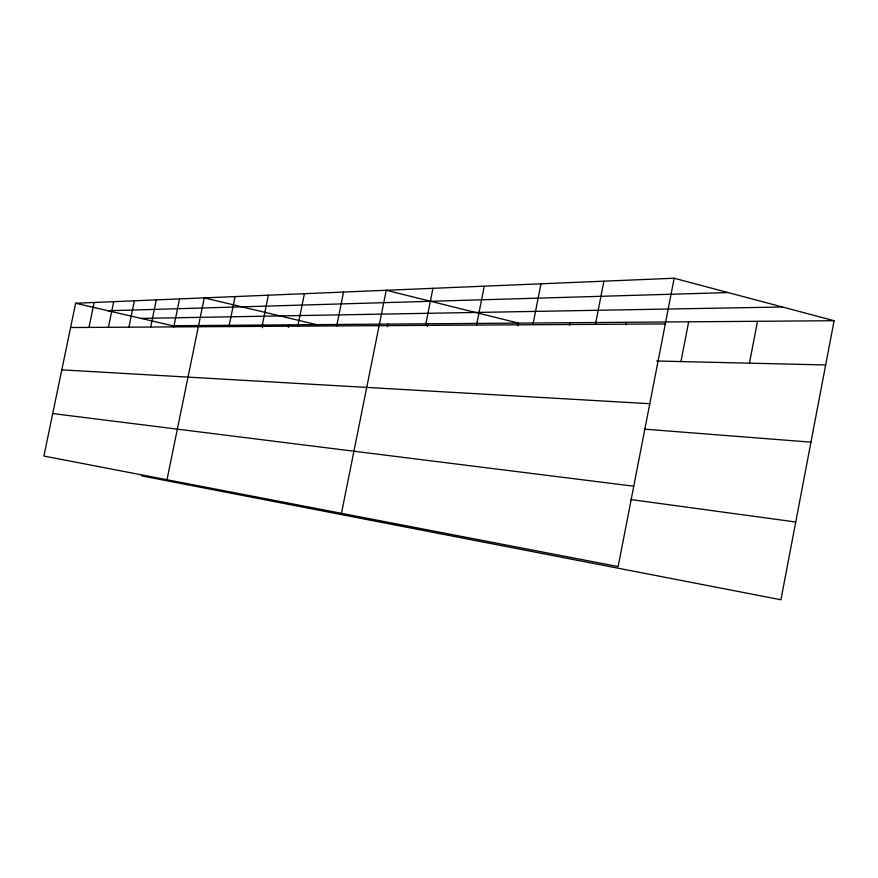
<?xml version="1.0" encoding="UTF-8"?>
<svg xmlns="http://www.w3.org/2000/svg" width="878" height="878" viewBox="0 0 878 878"><rect width="100%" height="100%" fill="white"/><g stroke="black" fill="none" stroke-linecap="round" stroke-linejoin="round"><path stroke-width="1.32" d="M674.172 278.238L618.145 566.573L43.9 456.055L75.64 303.25L674.172 278.238L834.1 320.711L780.926 599.762L141.72 475.887M749.45 363.163L757.505 321.293M625.937 324.893L626.442 322.292M680.955 361.571L688.659 321.82M569.427 325.387L569.943 322.72M595.449 324.355L603.91 281.169M476.556 325.069L484.283 286.173M517.899 325.76L518.415 323.104L386.232 290.267L341.454 513.323M532.902 324.728L540.98 283.803M387.308 326.748L387.835 324.092M425.545 325.376L432.942 288.313M427.323 326.429L427.849 323.795M336.724 325.914L343.55 292.056M228.971 326.572L235.084 296.588M262.028 326.364L268.372 295.195M262.368 327.703L262.906 325.036M288.357 327.461L288.884 324.849M297.829 326.155L304.414 293.691M173.789 326.901L179.54 298.904M166.996 479.739L204.256 297.872L316.464 324.63M88.985 327.417L94.155 302.471M108.4 327.296L113.701 301.659M128.934 327.176L134.378 300.792M150.698 327.044L156.284 299.881M108.016 310.757L728.136 292.572M140.963 318.396L782.507 307.004M834.1 320.711L172.571 325.727L75.64 303.25M70.602 327.527L665.294 323.927M656.733 361.001L825.671 364.952M61.8 369.857L649.786 403.704M644.331 429.133L810.954 442.161M52.724 413.56L633.762 486.203M630.656 499.527L795.742 522.004"/></g></svg>
